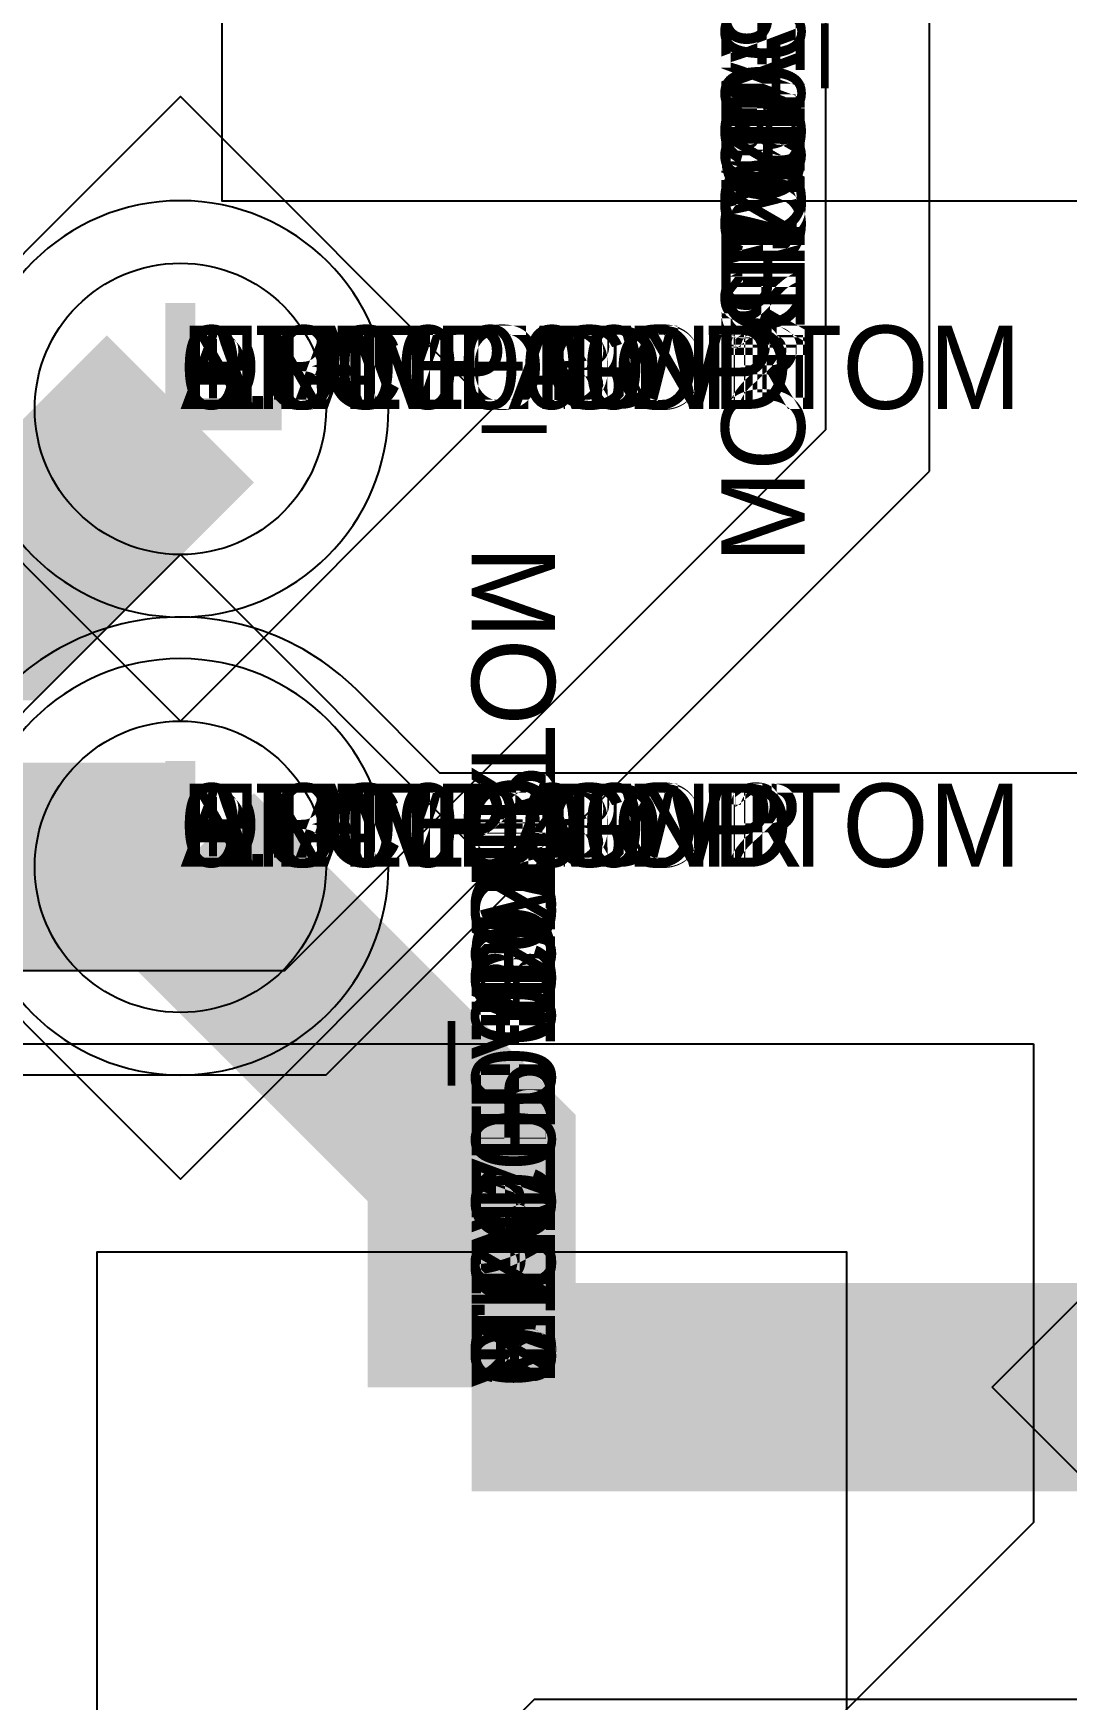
# Model space of a CAD drawing. Extents: x 0 to 323, y 0 to 320.
# Drawn here: x 62.447 to 64.929, y 16.699 to 20.702 of the extents above; entities that cross this region are included whole.
import ezdxf
from ezdxf.enums import TextEntityAlignment as Align

# ---------------------------------------------------------------- set-up
doc = ezdxf.new("R2010")
doc.units = 0
doc.header["$MEASUREMENT"] = 0
doc.layers.get('0').update_dxf_attribs({"linetype": 'CONTINUOUS'})
for name, color, linetype in [('CDN_FIGURES', 7, 'CONTINUOUS'), ('ETCH_BOTTOM', 7, 'CONTINUOUS'), ('ETCH_GND', 3, 'CONTINUOUS'), ('ETCH_INT1', 4, 'CONTINUOUS'), ('ETCH_INT2', 5, 'CONTINUOUS'), ('ETCH_PWR', 6, 'CONTINUOUS'), ('ETCH_TOP', 2, 'CONTINUOUS'), ('MANUFACTURING_NCLEGEND-1-6', 8, 'CONTINUOUS'), ('PACKAGE_GEOMETRY_ASSEMBLY_TOP', 11, 'CONTINUOUS'), ('PACKAGE_GEOMETRY_PIN_NUMBER', 9, 'CONTINUOUS')]:
    doc.layers.add(name, color=color, linetype=linetype)

# ---------------------------------------------------------------- blocks, each defined once
blk = doc.blocks.new('PAD_INFO')
for tag in ['SHAPE_TYPE', 'PAD_HEIGHT', 'PAD_LAYER', 'PAD_TYPE', 'PAD_WIDTH']:
    blk.add_attdef(tag, (0, 0), '', height=0.2)
at = {"flags": 2}
blk.add_attdef('CDN_TYPE', (0, 0), '', height=0.2, dxfattribs=at)
blk = doc.blocks.new('DRILL_INFO')
at = {"flags": 2}
blk.add_attdef('CDN_TYPE', (0, 0), '', height=0.2, dxfattribs=at)
for tag in ['FSHAPE', 'FCHAR', 'DRILL_HEIGHT', 'DIAMETER', 'PLATED', 'DRILL_WIDTH']:
    blk.add_attdef(tag, (0, 0), '', height=0.2)
blk = doc.blocks.new('VIA0700X0300')
at = {"layer": 'ETCH_BOTTOM'}
blk.add_circle((0, 0), 0.35, dxfattribs=at)
at = {"layer": 'ETCH_GND'}
blk.add_circle((0, 0), 0.35, dxfattribs=at)
at = {"layer": 'ETCH_INT1'}
blk.add_circle((0, 0), 0.35, dxfattribs=at)
at = {"layer": 'ETCH_INT2'}
blk.add_circle((0, 0), 0.35, dxfattribs=at)
at = {"layer": 'ETCH_PWR'}
blk.add_circle((0, 0), 0.35, dxfattribs=at)
at = {"layer": 'ETCH_TOP'}
blk.add_circle((0, 0), 0.35, dxfattribs=at)
ref = blk.add_blockref('PAD_INFO', (0, 0))
ref.add_attrib('PAD_LAYER', 'ETCH_TOP', (0, 0), dxfattribs={"height": 0.2})
ref.add_attrib('SHAPE_TYPE', 'NULL', (0, 0), dxfattribs={"height": 0.2})
ref.add_attrib('PAD_TYPE', 'ANTIPAD', (0, 0), dxfattribs={"height": 0.2})
ref.add_attrib('PAD_WIDTH', '0.000000', (0, 0), dxfattribs={"height": 0.2})
ref.add_attrib('PAD_HEIGHT', '0.000000', (0, 0), dxfattribs={"height": 0.2})
ref = blk.add_blockref('PAD_INFO', (0, 0))
ref.add_attrib('PAD_LAYER', 'ETCH_GND', (0, 0), dxfattribs={"height": 0.2})
ref.add_attrib('SHAPE_TYPE', 'NULL', (0, 0), dxfattribs={"height": 0.2})
ref.add_attrib('PAD_TYPE', 'ANTIPAD', (0, 0), dxfattribs={"height": 0.2})
ref.add_attrib('PAD_WIDTH', '0.000000', (0, 0), dxfattribs={"height": 0.2})
ref.add_attrib('PAD_HEIGHT', '0.000000', (0, 0), dxfattribs={"height": 0.2})
ref = blk.add_blockref('PAD_INFO', (0, 0))
ref.add_attrib('PAD_LAYER', 'ETCH_INT1', (0, 0), dxfattribs={"height": 0.2})
ref.add_attrib('SHAPE_TYPE', 'NULL', (0, 0), dxfattribs={"height": 0.2})
ref.add_attrib('PAD_TYPE', 'ANTIPAD', (0, 0), dxfattribs={"height": 0.2})
ref.add_attrib('PAD_WIDTH', '0.000000', (0, 0), dxfattribs={"height": 0.2})
ref.add_attrib('PAD_HEIGHT', '0.000000', (0, 0), dxfattribs={"height": 0.2})
ref = blk.add_blockref('PAD_INFO', (0, 0))
ref.add_attrib('PAD_LAYER', 'ETCH_INT2', (0, 0), dxfattribs={"height": 0.2})
ref.add_attrib('SHAPE_TYPE', 'NULL', (0, 0), dxfattribs={"height": 0.2})
ref.add_attrib('PAD_TYPE', 'ANTIPAD', (0, 0), dxfattribs={"height": 0.2})
ref.add_attrib('PAD_WIDTH', '0.000000', (0, 0), dxfattribs={"height": 0.2})
ref.add_attrib('PAD_HEIGHT', '0.000000', (0, 0), dxfattribs={"height": 0.2})
ref = blk.add_blockref('PAD_INFO', (0, 0))
ref.add_attrib('PAD_LAYER', 'ETCH_PWR', (0, 0), dxfattribs={"height": 0.2})
ref.add_attrib('SHAPE_TYPE', 'NULL', (0, 0), dxfattribs={"height": 0.2})
ref.add_attrib('PAD_TYPE', 'ANTIPAD', (0, 0), dxfattribs={"height": 0.2})
ref.add_attrib('PAD_WIDTH', '0.000000', (0, 0), dxfattribs={"height": 0.2})
ref.add_attrib('PAD_HEIGHT', '0.000000', (0, 0), dxfattribs={"height": 0.2})
ref = blk.add_blockref('PAD_INFO', (0, 0))
ref.add_attrib('PAD_LAYER', 'ETCH_BOTTOM', (0, 0), dxfattribs={"height": 0.2})
ref.add_attrib('SHAPE_TYPE', 'NULL', (0, 0), dxfattribs={"height": 0.2})
ref.add_attrib('PAD_TYPE', 'ANTIPAD', (0, 0), dxfattribs={"height": 0.2})
ref.add_attrib('PAD_WIDTH', '0.000000', (0, 0), dxfattribs={"height": 0.2})
ref.add_attrib('PAD_HEIGHT', '0.000000', (0, 0), dxfattribs={"height": 0.2})
ref = blk.add_blockref('PAD_INFO', (0, 0))
ref.add_attrib('PAD_LAYER', 'ETCH_TOP', (0, 0), dxfattribs={"height": 0.2})
ref.add_attrib('SHAPE_TYPE', 'NULL', (0, 0), dxfattribs={"height": 0.2})
ref.add_attrib('PAD_TYPE', 'THERMAL', (0, 0), dxfattribs={"height": 0.2})
ref.add_attrib('PAD_WIDTH', '0.000000', (0, 0), dxfattribs={"height": 0.2})
ref.add_attrib('PAD_HEIGHT', '0.000000', (0, 0), dxfattribs={"height": 0.2})
ref = blk.add_blockref('PAD_INFO', (0, 0))
ref.add_attrib('PAD_LAYER', 'ETCH_GND', (0, 0), dxfattribs={"height": 0.2})
ref.add_attrib('SHAPE_TYPE', 'NULL', (0, 0), dxfattribs={"height": 0.2})
ref.add_attrib('PAD_TYPE', 'THERMAL', (0, 0), dxfattribs={"height": 0.2})
ref.add_attrib('PAD_WIDTH', '0.000000', (0, 0), dxfattribs={"height": 0.2})
ref.add_attrib('PAD_HEIGHT', '0.000000', (0, 0), dxfattribs={"height": 0.2})
ref = blk.add_blockref('PAD_INFO', (0, 0))
ref.add_attrib('PAD_LAYER', 'ETCH_INT1', (0, 0), dxfattribs={"height": 0.2})
ref.add_attrib('SHAPE_TYPE', 'NULL', (0, 0), dxfattribs={"height": 0.2})
ref.add_attrib('PAD_TYPE', 'THERMAL', (0, 0), dxfattribs={"height": 0.2})
ref.add_attrib('PAD_WIDTH', '0.000000', (0, 0), dxfattribs={"height": 0.2})
ref.add_attrib('PAD_HEIGHT', '0.000000', (0, 0), dxfattribs={"height": 0.2})
ref = blk.add_blockref('PAD_INFO', (0, 0))
ref.add_attrib('PAD_LAYER', 'ETCH_INT2', (0, 0), dxfattribs={"height": 0.2})
ref.add_attrib('SHAPE_TYPE', 'NULL', (0, 0), dxfattribs={"height": 0.2})
ref.add_attrib('PAD_TYPE', 'THERMAL', (0, 0), dxfattribs={"height": 0.2})
ref.add_attrib('PAD_WIDTH', '0.000000', (0, 0), dxfattribs={"height": 0.2})
ref.add_attrib('PAD_HEIGHT', '0.000000', (0, 0), dxfattribs={"height": 0.2})
ref = blk.add_blockref('PAD_INFO', (0, 0))
ref.add_attrib('PAD_LAYER', 'ETCH_PWR', (0, 0), dxfattribs={"height": 0.2})
ref.add_attrib('SHAPE_TYPE', 'NULL', (0, 0), dxfattribs={"height": 0.2})
ref.add_attrib('PAD_TYPE', 'THERMAL', (0, 0), dxfattribs={"height": 0.2})
ref.add_attrib('PAD_WIDTH', '0.000000', (0, 0), dxfattribs={"height": 0.2})
ref.add_attrib('PAD_HEIGHT', '0.000000', (0, 0), dxfattribs={"height": 0.2})
ref = blk.add_blockref('PAD_INFO', (0, 0))
ref.add_attrib('PAD_LAYER', 'ETCH_BOTTOM', (0, 0), dxfattribs={"height": 0.2})
ref.add_attrib('SHAPE_TYPE', 'NULL', (0, 0), dxfattribs={"height": 0.2})
ref.add_attrib('PAD_TYPE', 'THERMAL', (0, 0), dxfattribs={"height": 0.2})
ref.add_attrib('PAD_WIDTH', '0.000000', (0, 0), dxfattribs={"height": 0.2})
ref.add_attrib('PAD_HEIGHT', '0.000000', (0, 0), dxfattribs={"height": 0.2})
ref = blk.add_blockref('PAD_INFO', (0, 0))
ref.add_attrib('PAD_LAYER', 'ETCH_TOP', (0, 0), dxfattribs={"height": 0.2})
ref.add_attrib('SHAPE_TYPE', 'CIRCLE', (0, 0), dxfattribs={"height": 0.2})
ref.add_attrib('PAD_TYPE', 'REGULAR', (0, 0), dxfattribs={"height": 0.2})
ref.add_attrib('PAD_WIDTH', '0.700000', (0, 0), dxfattribs={"height": 0.2})
ref.add_attrib('PAD_HEIGHT', '0.700000', (0, 0), dxfattribs={"height": 0.2})
ref = blk.add_blockref('PAD_INFO', (0, 0))
ref.add_attrib('PAD_LAYER', 'ETCH_GND', (0, 0), dxfattribs={"height": 0.2})
ref.add_attrib('SHAPE_TYPE', 'CIRCLE', (0, 0), dxfattribs={"height": 0.2})
ref.add_attrib('PAD_TYPE', 'REGULAR', (0, 0), dxfattribs={"height": 0.2})
ref.add_attrib('PAD_WIDTH', '0.700000', (0, 0), dxfattribs={"height": 0.2})
ref.add_attrib('PAD_HEIGHT', '0.700000', (0, 0), dxfattribs={"height": 0.2})
ref = blk.add_blockref('PAD_INFO', (0, 0))
ref.add_attrib('PAD_LAYER', 'ETCH_INT1', (0, 0), dxfattribs={"height": 0.2})
ref.add_attrib('SHAPE_TYPE', 'CIRCLE', (0, 0), dxfattribs={"height": 0.2})
ref.add_attrib('PAD_TYPE', 'REGULAR', (0, 0), dxfattribs={"height": 0.2})
ref.add_attrib('PAD_WIDTH', '0.700000', (0, 0), dxfattribs={"height": 0.2})
ref.add_attrib('PAD_HEIGHT', '0.700000', (0, 0), dxfattribs={"height": 0.2})
ref = blk.add_blockref('PAD_INFO', (0, 0))
ref.add_attrib('PAD_LAYER', 'ETCH_INT2', (0, 0), dxfattribs={"height": 0.2})
ref.add_attrib('SHAPE_TYPE', 'CIRCLE', (0, 0), dxfattribs={"height": 0.2})
ref.add_attrib('PAD_TYPE', 'REGULAR', (0, 0), dxfattribs={"height": 0.2})
ref.add_attrib('PAD_WIDTH', '0.700000', (0, 0), dxfattribs={"height": 0.2})
ref.add_attrib('PAD_HEIGHT', '0.700000', (0, 0), dxfattribs={"height": 0.2})
ref = blk.add_blockref('PAD_INFO', (0, 0))
ref.add_attrib('PAD_LAYER', 'ETCH_PWR', (0, 0), dxfattribs={"height": 0.2})
ref.add_attrib('SHAPE_TYPE', 'CIRCLE', (0, 0), dxfattribs={"height": 0.2})
ref.add_attrib('PAD_TYPE', 'REGULAR', (0, 0), dxfattribs={"height": 0.2})
ref.add_attrib('PAD_WIDTH', '0.700000', (0, 0), dxfattribs={"height": 0.2})
ref.add_attrib('PAD_HEIGHT', '0.700000', (0, 0), dxfattribs={"height": 0.2})
ref = blk.add_blockref('PAD_INFO', (0, 0))
ref.add_attrib('PAD_LAYER', 'ETCH_BOTTOM', (0, 0), dxfattribs={"height": 0.2})
ref.add_attrib('SHAPE_TYPE', 'CIRCLE', (0, 0), dxfattribs={"height": 0.2})
ref.add_attrib('PAD_TYPE', 'REGULAR', (0, 0), dxfattribs={"height": 0.2})
ref.add_attrib('PAD_WIDTH', '0.700000', (0, 0), dxfattribs={"height": 0.2})
ref.add_attrib('PAD_HEIGHT', '0.700000', (0, 0), dxfattribs={"height": 0.2})
ref = blk.add_blockref('DRILL_INFO', (0, 0))
ref.add_attrib('DIAMETER', '0.300000', (0, 0), dxfattribs={"height": 0.2})
ref.add_attrib('PLATED', 'PLATED', (0, 0), dxfattribs={"height": 0.2})
ref.add_attrib('FSHAPE', 'DIAMOND', (0, 0), dxfattribs={"height": 0.2})
ref.add_attrib('FCHAR', '+', (0, 0), dxfattribs={"height": 0.2})
ref.add_attrib('DRILL_WIDTH', '1.500000', (0, 0), dxfattribs={"height": 0.2})
ref.add_attrib('DRILL_HEIGHT', '1.500000', (0, 0), dxfattribs={"height": 0.2})
for tag in ['CDN_TYPE', 'PIN']:
    blk.add_attdef(tag, (0, 0), '', height=0.2)
at = {"flags": 2}
for tag in ['PSTKNAME', 'BBV']:
    blk.add_attdef(tag, (0, 0), '', height=0.2, dxfattribs=at)
blk = doc.blocks.new('FIGURE_DIAMOND')
at = {"layer": 'CDN_FIGURES'}
blk.add_lwpolyline([(-0.5, 0), (0, 0.5), (0.5, 0), (0, -0.5)], close=True, dxfattribs=at)
blk = doc.blocks.new('RC1650X2700TS_C1')
at = {"layer": 'ETCH_TOP'}
blk.add_lwpolyline([(0.825, 1.35), (-0.325, 1.35), (-0.825, 0.85), (-0.825, -1.35), (0.825, -1.35)], close=True, dxfattribs=at)
ref = blk.add_blockref('PAD_INFO', (0, 0))
ref.add_attrib('PAD_LAYER', 'ETCH_TOP', (0, 0), dxfattribs={"height": 0.2})
ref.add_attrib('SHAPE_TYPE', 'NULL', (0, 0), dxfattribs={"height": 0.2})
ref.add_attrib('PAD_TYPE', 'ANTIPAD', (0, 0), dxfattribs={"height": 0.2})
ref.add_attrib('PAD_WIDTH', '0.000000', (0, 0), dxfattribs={"height": 0.2})
ref.add_attrib('PAD_HEIGHT', '0.000000', (0, 0), dxfattribs={"height": 0.2})
ref = blk.add_blockref('PAD_INFO', (0, 0))
ref.add_attrib('PAD_LAYER', 'ETCH_GND', (0, 0), dxfattribs={"height": 0.2})
ref.add_attrib('SHAPE_TYPE', 'NULL', (0, 0), dxfattribs={"height": 0.2})
ref.add_attrib('PAD_TYPE', 'ANTIPAD', (0, 0), dxfattribs={"height": 0.2})
ref.add_attrib('PAD_WIDTH', '0.000000', (0, 0), dxfattribs={"height": 0.2})
ref.add_attrib('PAD_HEIGHT', '0.000000', (0, 0), dxfattribs={"height": 0.2})
ref = blk.add_blockref('PAD_INFO', (0, 0))
ref.add_attrib('PAD_LAYER', 'ETCH_INT1', (0, 0), dxfattribs={"height": 0.2})
ref.add_attrib('SHAPE_TYPE', 'NULL', (0, 0), dxfattribs={"height": 0.2})
ref.add_attrib('PAD_TYPE', 'ANTIPAD', (0, 0), dxfattribs={"height": 0.2})
ref.add_attrib('PAD_WIDTH', '0.000000', (0, 0), dxfattribs={"height": 0.2})
ref.add_attrib('PAD_HEIGHT', '0.000000', (0, 0), dxfattribs={"height": 0.2})
ref = blk.add_blockref('PAD_INFO', (0, 0))
ref.add_attrib('PAD_LAYER', 'ETCH_INT2', (0, 0), dxfattribs={"height": 0.2})
ref.add_attrib('SHAPE_TYPE', 'NULL', (0, 0), dxfattribs={"height": 0.2})
ref.add_attrib('PAD_TYPE', 'ANTIPAD', (0, 0), dxfattribs={"height": 0.2})
ref.add_attrib('PAD_WIDTH', '0.000000', (0, 0), dxfattribs={"height": 0.2})
ref.add_attrib('PAD_HEIGHT', '0.000000', (0, 0), dxfattribs={"height": 0.2})
ref = blk.add_blockref('PAD_INFO', (0, 0))
ref.add_attrib('PAD_LAYER', 'ETCH_PWR', (0, 0), dxfattribs={"height": 0.2})
ref.add_attrib('SHAPE_TYPE', 'NULL', (0, 0), dxfattribs={"height": 0.2})
ref.add_attrib('PAD_TYPE', 'ANTIPAD', (0, 0), dxfattribs={"height": 0.2})
ref.add_attrib('PAD_WIDTH', '0.000000', (0, 0), dxfattribs={"height": 0.2})
ref.add_attrib('PAD_HEIGHT', '0.000000', (0, 0), dxfattribs={"height": 0.2})
ref = blk.add_blockref('PAD_INFO', (0, 0))
ref.add_attrib('PAD_LAYER', 'ETCH_BOTTOM', (0, 0), dxfattribs={"height": 0.2})
ref.add_attrib('SHAPE_TYPE', 'NULL', (0, 0), dxfattribs={"height": 0.2})
ref.add_attrib('PAD_TYPE', 'ANTIPAD', (0, 0), dxfattribs={"height": 0.2})
ref.add_attrib('PAD_WIDTH', '0.000000', (0, 0), dxfattribs={"height": 0.2})
ref.add_attrib('PAD_HEIGHT', '0.000000', (0, 0), dxfattribs={"height": 0.2})
ref = blk.add_blockref('PAD_INFO', (0, 0))
ref.add_attrib('PAD_LAYER', 'ETCH_TOP', (0, 0), dxfattribs={"height": 0.2})
ref.add_attrib('SHAPE_TYPE', 'NULL', (0, 0), dxfattribs={"height": 0.2})
ref.add_attrib('PAD_TYPE', 'THERMAL', (0, 0), dxfattribs={"height": 0.2})
ref.add_attrib('PAD_WIDTH', '0.000000', (0, 0), dxfattribs={"height": 0.2})
ref.add_attrib('PAD_HEIGHT', '0.000000', (0, 0), dxfattribs={"height": 0.2})
ref = blk.add_blockref('PAD_INFO', (0, 0))
ref.add_attrib('PAD_LAYER', 'ETCH_GND', (0, 0), dxfattribs={"height": 0.2})
ref.add_attrib('SHAPE_TYPE', 'NULL', (0, 0), dxfattribs={"height": 0.2})
ref.add_attrib('PAD_TYPE', 'THERMAL', (0, 0), dxfattribs={"height": 0.2})
ref.add_attrib('PAD_WIDTH', '0.000000', (0, 0), dxfattribs={"height": 0.2})
ref.add_attrib('PAD_HEIGHT', '0.000000', (0, 0), dxfattribs={"height": 0.2})
ref = blk.add_blockref('PAD_INFO', (0, 0))
ref.add_attrib('PAD_LAYER', 'ETCH_INT1', (0, 0), dxfattribs={"height": 0.2})
ref.add_attrib('SHAPE_TYPE', 'NULL', (0, 0), dxfattribs={"height": 0.2})
ref.add_attrib('PAD_TYPE', 'THERMAL', (0, 0), dxfattribs={"height": 0.2})
ref.add_attrib('PAD_WIDTH', '0.000000', (0, 0), dxfattribs={"height": 0.2})
ref.add_attrib('PAD_HEIGHT', '0.000000', (0, 0), dxfattribs={"height": 0.2})
ref = blk.add_blockref('PAD_INFO', (0, 0))
ref.add_attrib('PAD_LAYER', 'ETCH_INT2', (0, 0), dxfattribs={"height": 0.2})
ref.add_attrib('SHAPE_TYPE', 'NULL', (0, 0), dxfattribs={"height": 0.2})
ref.add_attrib('PAD_TYPE', 'THERMAL', (0, 0), dxfattribs={"height": 0.2})
ref.add_attrib('PAD_WIDTH', '0.000000', (0, 0), dxfattribs={"height": 0.2})
ref.add_attrib('PAD_HEIGHT', '0.000000', (0, 0), dxfattribs={"height": 0.2})
ref = blk.add_blockref('PAD_INFO', (0, 0))
ref.add_attrib('PAD_LAYER', 'ETCH_PWR', (0, 0), dxfattribs={"height": 0.2})
ref.add_attrib('SHAPE_TYPE', 'NULL', (0, 0), dxfattribs={"height": 0.2})
ref.add_attrib('PAD_TYPE', 'THERMAL', (0, 0), dxfattribs={"height": 0.2})
ref.add_attrib('PAD_WIDTH', '0.000000', (0, 0), dxfattribs={"height": 0.2})
ref.add_attrib('PAD_HEIGHT', '0.000000', (0, 0), dxfattribs={"height": 0.2})
ref = blk.add_blockref('PAD_INFO', (0, 0))
ref.add_attrib('PAD_LAYER', 'ETCH_BOTTOM', (0, 0), dxfattribs={"height": 0.2})
ref.add_attrib('SHAPE_TYPE', 'NULL', (0, 0), dxfattribs={"height": 0.2})
ref.add_attrib('PAD_TYPE', 'THERMAL', (0, 0), dxfattribs={"height": 0.2})
ref.add_attrib('PAD_WIDTH', '0.000000', (0, 0), dxfattribs={"height": 0.2})
ref.add_attrib('PAD_HEIGHT', '0.000000', (0, 0), dxfattribs={"height": 0.2})
ref = blk.add_blockref('PAD_INFO', (0, 0))
ref.add_attrib('PAD_LAYER', 'ETCH_GND', (0, 0), dxfattribs={"height": 0.2})
ref.add_attrib('SHAPE_TYPE', 'NULL', (0, 0), dxfattribs={"height": 0.2})
ref.add_attrib('PAD_TYPE', 'REGULAR', (0, 0), dxfattribs={"height": 0.2})
ref.add_attrib('PAD_WIDTH', '0.000000', (0, 0), dxfattribs={"height": 0.2})
ref.add_attrib('PAD_HEIGHT', '0.000000', (0, 0), dxfattribs={"height": 0.2})
ref = blk.add_blockref('PAD_INFO', (0, 0))
ref.add_attrib('PAD_LAYER', 'ETCH_INT1', (0, 0), dxfattribs={"height": 0.2})
ref.add_attrib('SHAPE_TYPE', 'NULL', (0, 0), dxfattribs={"height": 0.2})
ref.add_attrib('PAD_TYPE', 'REGULAR', (0, 0), dxfattribs={"height": 0.2})
ref.add_attrib('PAD_WIDTH', '0.000000', (0, 0), dxfattribs={"height": 0.2})
ref.add_attrib('PAD_HEIGHT', '0.000000', (0, 0), dxfattribs={"height": 0.2})
ref = blk.add_blockref('PAD_INFO', (0, 0))
ref.add_attrib('PAD_LAYER', 'ETCH_INT2', (0, 0), dxfattribs={"height": 0.2})
ref.add_attrib('SHAPE_TYPE', 'NULL', (0, 0), dxfattribs={"height": 0.2})
ref.add_attrib('PAD_TYPE', 'REGULAR', (0, 0), dxfattribs={"height": 0.2})
ref.add_attrib('PAD_WIDTH', '0.000000', (0, 0), dxfattribs={"height": 0.2})
ref.add_attrib('PAD_HEIGHT', '0.000000', (0, 0), dxfattribs={"height": 0.2})
ref = blk.add_blockref('PAD_INFO', (0, 0))
ref.add_attrib('PAD_LAYER', 'ETCH_PWR', (0, 0), dxfattribs={"height": 0.2})
ref.add_attrib('SHAPE_TYPE', 'NULL', (0, 0), dxfattribs={"height": 0.2})
ref.add_attrib('PAD_TYPE', 'REGULAR', (0, 0), dxfattribs={"height": 0.2})
ref.add_attrib('PAD_WIDTH', '0.000000', (0, 0), dxfattribs={"height": 0.2})
ref.add_attrib('PAD_HEIGHT', '0.000000', (0, 0), dxfattribs={"height": 0.2})
ref = blk.add_blockref('PAD_INFO', (0, 0))
ref.add_attrib('PAD_LAYER', 'ETCH_BOTTOM', (0, 0), dxfattribs={"height": 0.2})
ref.add_attrib('SHAPE_TYPE', 'NULL', (0, 0), dxfattribs={"height": 0.2})
ref.add_attrib('PAD_TYPE', 'REGULAR', (0, 0), dxfattribs={"height": 0.2})
ref.add_attrib('PAD_WIDTH', '0.000000', (0, 0), dxfattribs={"height": 0.2})
ref.add_attrib('PAD_HEIGHT', '0.000000', (0, 0), dxfattribs={"height": 0.2})
ref = blk.add_blockref('DRILL_INFO', (0, 0))
ref.add_attrib('DIAMETER', '0.000000', (0, 0), dxfattribs={"height": 0.2})
ref.add_attrib('PLATED', 'PLATED', (0, 0), dxfattribs={"height": 0.2})
ref.add_attrib('FSHAPE', 'NULL', (0, 0), dxfattribs={"height": 0.2})
ref.add_attrib('DRILL_WIDTH', '0.000000', (0, 0), dxfattribs={"height": 0.2})
ref.add_attrib('DRILL_HEIGHT', '0.000000', (0, 0), dxfattribs={"height": 0.2})
ref = blk.add_blockref('PAD_INFO', (0, 0))
ref.add_attrib('PAD_LAYER', 'ETCH_TOP', (0, 0), dxfattribs={"height": 0.2})
ref.add_attrib('SHAPE_TYPE', 'SHAPE', (0, 0), dxfattribs={"height": 0.2})
ref.add_attrib('PAD_TYPE', 'REGULAR', (0, 0), dxfattribs={"height": 0.2})
ref.add_attrib('PAD_WIDTH', '1.650000', (0, 0), dxfattribs={"height": 0.2})
ref.add_attrib('PAD_HEIGHT', '2.700000', (0, 0), dxfattribs={"height": 0.2})
for tag in ['CDN_TYPE', 'PIN']:
    blk.add_attdef(tag, (0, 0), '', height=0.2)
at = {"flags": 2}
for tag in ['PSTKNAME', 'BBV']:
    blk.add_attdef(tag, (0, 0), '', height=0.2, dxfattribs=at)
blk = doc.blocks.new('F94')
at = {"layer": 'PACKAGE_GEOMETRY_ASSEMBLY_TOP'}
blk.add_lwpolyline([(-0.325, -0.9), (3.075, -0.9), (3.075, 0.9), (-0.325, 0.9)], close=True, dxfattribs=at)
at = {"layer": 'ETCH_TOP'}
blk.add_blockref('RC1650X2700TS_C1', (2.75, 0), dxfattribs=at)
at = {"flags": 2}
for tag in ['SYMBOL_TYPE', 'CDN_TYPE', 'REFDES']:
    blk.add_attdef(tag, (0, 0), '', height=0.2, dxfattribs=at)
blk = doc.blocks.new('RC1000X1500TS')
at = {"layer": 'ETCH_TOP'}
blk.add_lwpolyline([(-0.5, -0.75), (-0.5, 0.75), (0.5, 0.75), (0.5, -0.75)], close=True, dxfattribs=at)
ref = blk.add_blockref('PAD_INFO', (0, 0))
ref.add_attrib('PAD_LAYER', 'ETCH_TOP', (0, 0), dxfattribs={"height": 0.2})
ref.add_attrib('SHAPE_TYPE', 'NULL', (0, 0), dxfattribs={"height": 0.2})
ref.add_attrib('PAD_TYPE', 'ANTIPAD', (0, 0), dxfattribs={"height": 0.2})
ref.add_attrib('PAD_WIDTH', '0.000000', (0, 0), dxfattribs={"height": 0.2})
ref.add_attrib('PAD_HEIGHT', '0.000000', (0, 0), dxfattribs={"height": 0.2})
ref = blk.add_blockref('PAD_INFO', (0, 0))
ref.add_attrib('PAD_LAYER', 'ETCH_GND', (0, 0), dxfattribs={"height": 0.2})
ref.add_attrib('SHAPE_TYPE', 'NULL', (0, 0), dxfattribs={"height": 0.2})
ref.add_attrib('PAD_TYPE', 'ANTIPAD', (0, 0), dxfattribs={"height": 0.2})
ref.add_attrib('PAD_WIDTH', '0.000000', (0, 0), dxfattribs={"height": 0.2})
ref.add_attrib('PAD_HEIGHT', '0.000000', (0, 0), dxfattribs={"height": 0.2})
ref = blk.add_blockref('PAD_INFO', (0, 0))
ref.add_attrib('PAD_LAYER', 'ETCH_INT1', (0, 0), dxfattribs={"height": 0.2})
ref.add_attrib('SHAPE_TYPE', 'NULL', (0, 0), dxfattribs={"height": 0.2})
ref.add_attrib('PAD_TYPE', 'ANTIPAD', (0, 0), dxfattribs={"height": 0.2})
ref.add_attrib('PAD_WIDTH', '0.000000', (0, 0), dxfattribs={"height": 0.2})
ref.add_attrib('PAD_HEIGHT', '0.000000', (0, 0), dxfattribs={"height": 0.2})
ref = blk.add_blockref('PAD_INFO', (0, 0))
ref.add_attrib('PAD_LAYER', 'ETCH_INT2', (0, 0), dxfattribs={"height": 0.2})
ref.add_attrib('SHAPE_TYPE', 'NULL', (0, 0), dxfattribs={"height": 0.2})
ref.add_attrib('PAD_TYPE', 'ANTIPAD', (0, 0), dxfattribs={"height": 0.2})
ref.add_attrib('PAD_WIDTH', '0.000000', (0, 0), dxfattribs={"height": 0.2})
ref.add_attrib('PAD_HEIGHT', '0.000000', (0, 0), dxfattribs={"height": 0.2})
ref = blk.add_blockref('PAD_INFO', (0, 0))
ref.add_attrib('PAD_LAYER', 'ETCH_PWR', (0, 0), dxfattribs={"height": 0.2})
ref.add_attrib('SHAPE_TYPE', 'NULL', (0, 0), dxfattribs={"height": 0.2})
ref.add_attrib('PAD_TYPE', 'ANTIPAD', (0, 0), dxfattribs={"height": 0.2})
ref.add_attrib('PAD_WIDTH', '0.000000', (0, 0), dxfattribs={"height": 0.2})
ref.add_attrib('PAD_HEIGHT', '0.000000', (0, 0), dxfattribs={"height": 0.2})
ref = blk.add_blockref('PAD_INFO', (0, 0))
ref.add_attrib('PAD_LAYER', 'ETCH_BOTTOM', (0, 0), dxfattribs={"height": 0.2})
ref.add_attrib('SHAPE_TYPE', 'NULL', (0, 0), dxfattribs={"height": 0.2})
ref.add_attrib('PAD_TYPE', 'ANTIPAD', (0, 0), dxfattribs={"height": 0.2})
ref.add_attrib('PAD_WIDTH', '0.000000', (0, 0), dxfattribs={"height": 0.2})
ref.add_attrib('PAD_HEIGHT', '0.000000', (0, 0), dxfattribs={"height": 0.2})
ref = blk.add_blockref('PAD_INFO', (0, 0))
ref.add_attrib('PAD_LAYER', 'ETCH_TOP', (0, 0), dxfattribs={"height": 0.2})
ref.add_attrib('SHAPE_TYPE', 'NULL', (0, 0), dxfattribs={"height": 0.2})
ref.add_attrib('PAD_TYPE', 'THERMAL', (0, 0), dxfattribs={"height": 0.2})
ref.add_attrib('PAD_WIDTH', '0.000000', (0, 0), dxfattribs={"height": 0.2})
ref.add_attrib('PAD_HEIGHT', '0.000000', (0, 0), dxfattribs={"height": 0.2})
ref = blk.add_blockref('PAD_INFO', (0, 0))
ref.add_attrib('PAD_LAYER', 'ETCH_GND', (0, 0), dxfattribs={"height": 0.2})
ref.add_attrib('SHAPE_TYPE', 'NULL', (0, 0), dxfattribs={"height": 0.2})
ref.add_attrib('PAD_TYPE', 'THERMAL', (0, 0), dxfattribs={"height": 0.2})
ref.add_attrib('PAD_WIDTH', '0.000000', (0, 0), dxfattribs={"height": 0.2})
ref.add_attrib('PAD_HEIGHT', '0.000000', (0, 0), dxfattribs={"height": 0.2})
ref = blk.add_blockref('PAD_INFO', (0, 0))
ref.add_attrib('PAD_LAYER', 'ETCH_INT1', (0, 0), dxfattribs={"height": 0.2})
ref.add_attrib('SHAPE_TYPE', 'NULL', (0, 0), dxfattribs={"height": 0.2})
ref.add_attrib('PAD_TYPE', 'THERMAL', (0, 0), dxfattribs={"height": 0.2})
ref.add_attrib('PAD_WIDTH', '0.000000', (0, 0), dxfattribs={"height": 0.2})
ref.add_attrib('PAD_HEIGHT', '0.000000', (0, 0), dxfattribs={"height": 0.2})
ref = blk.add_blockref('PAD_INFO', (0, 0))
ref.add_attrib('PAD_LAYER', 'ETCH_INT2', (0, 0), dxfattribs={"height": 0.2})
ref.add_attrib('SHAPE_TYPE', 'NULL', (0, 0), dxfattribs={"height": 0.2})
ref.add_attrib('PAD_TYPE', 'THERMAL', (0, 0), dxfattribs={"height": 0.2})
ref.add_attrib('PAD_WIDTH', '0.000000', (0, 0), dxfattribs={"height": 0.2})
ref.add_attrib('PAD_HEIGHT', '0.000000', (0, 0), dxfattribs={"height": 0.2})
ref = blk.add_blockref('PAD_INFO', (0, 0))
ref.add_attrib('PAD_LAYER', 'ETCH_PWR', (0, 0), dxfattribs={"height": 0.2})
ref.add_attrib('SHAPE_TYPE', 'NULL', (0, 0), dxfattribs={"height": 0.2})
ref.add_attrib('PAD_TYPE', 'THERMAL', (0, 0), dxfattribs={"height": 0.2})
ref.add_attrib('PAD_WIDTH', '0.000000', (0, 0), dxfattribs={"height": 0.2})
ref.add_attrib('PAD_HEIGHT', '0.000000', (0, 0), dxfattribs={"height": 0.2})
ref = blk.add_blockref('PAD_INFO', (0, 0))
ref.add_attrib('PAD_LAYER', 'ETCH_BOTTOM', (0, 0), dxfattribs={"height": 0.2})
ref.add_attrib('SHAPE_TYPE', 'NULL', (0, 0), dxfattribs={"height": 0.2})
ref.add_attrib('PAD_TYPE', 'THERMAL', (0, 0), dxfattribs={"height": 0.2})
ref.add_attrib('PAD_WIDTH', '0.000000', (0, 0), dxfattribs={"height": 0.2})
ref.add_attrib('PAD_HEIGHT', '0.000000', (0, 0), dxfattribs={"height": 0.2})
ref = blk.add_blockref('PAD_INFO', (0, 0))
ref.add_attrib('PAD_LAYER', 'ETCH_GND', (0, 0), dxfattribs={"height": 0.2})
ref.add_attrib('SHAPE_TYPE', 'NULL', (0, 0), dxfattribs={"height": 0.2})
ref.add_attrib('PAD_TYPE', 'REGULAR', (0, 0), dxfattribs={"height": 0.2})
ref.add_attrib('PAD_WIDTH', '0.000000', (0, 0), dxfattribs={"height": 0.2})
ref.add_attrib('PAD_HEIGHT', '0.000000', (0, 0), dxfattribs={"height": 0.2})
ref = blk.add_blockref('PAD_INFO', (0, 0))
ref.add_attrib('PAD_LAYER', 'ETCH_INT1', (0, 0), dxfattribs={"height": 0.2})
ref.add_attrib('SHAPE_TYPE', 'NULL', (0, 0), dxfattribs={"height": 0.2})
ref.add_attrib('PAD_TYPE', 'REGULAR', (0, 0), dxfattribs={"height": 0.2})
ref.add_attrib('PAD_WIDTH', '0.000000', (0, 0), dxfattribs={"height": 0.2})
ref.add_attrib('PAD_HEIGHT', '0.000000', (0, 0), dxfattribs={"height": 0.2})
ref = blk.add_blockref('PAD_INFO', (0, 0))
ref.add_attrib('PAD_LAYER', 'ETCH_INT2', (0, 0), dxfattribs={"height": 0.2})
ref.add_attrib('SHAPE_TYPE', 'NULL', (0, 0), dxfattribs={"height": 0.2})
ref.add_attrib('PAD_TYPE', 'REGULAR', (0, 0), dxfattribs={"height": 0.2})
ref.add_attrib('PAD_WIDTH', '0.000000', (0, 0), dxfattribs={"height": 0.2})
ref.add_attrib('PAD_HEIGHT', '0.000000', (0, 0), dxfattribs={"height": 0.2})
ref = blk.add_blockref('PAD_INFO', (0, 0))
ref.add_attrib('PAD_LAYER', 'ETCH_PWR', (0, 0), dxfattribs={"height": 0.2})
ref.add_attrib('SHAPE_TYPE', 'NULL', (0, 0), dxfattribs={"height": 0.2})
ref.add_attrib('PAD_TYPE', 'REGULAR', (0, 0), dxfattribs={"height": 0.2})
ref.add_attrib('PAD_WIDTH', '0.000000', (0, 0), dxfattribs={"height": 0.2})
ref.add_attrib('PAD_HEIGHT', '0.000000', (0, 0), dxfattribs={"height": 0.2})
ref = blk.add_blockref('PAD_INFO', (0, 0))
ref.add_attrib('PAD_LAYER', 'ETCH_BOTTOM', (0, 0), dxfattribs={"height": 0.2})
ref.add_attrib('SHAPE_TYPE', 'NULL', (0, 0), dxfattribs={"height": 0.2})
ref.add_attrib('PAD_TYPE', 'REGULAR', (0, 0), dxfattribs={"height": 0.2})
ref.add_attrib('PAD_WIDTH', '0.000000', (0, 0), dxfattribs={"height": 0.2})
ref.add_attrib('PAD_HEIGHT', '0.000000', (0, 0), dxfattribs={"height": 0.2})
ref = blk.add_blockref('DRILL_INFO', (0, 0))
ref.add_attrib('DIAMETER', '0.000000', (0, 0), dxfattribs={"height": 0.2})
ref.add_attrib('PLATED', 'PLATED', (0, 0), dxfattribs={"height": 0.2})
ref.add_attrib('FSHAPE', 'NULL', (0, 0), dxfattribs={"height": 0.2})
ref.add_attrib('DRILL_WIDTH', '0.000000', (0, 0), dxfattribs={"height": 0.2})
ref.add_attrib('DRILL_HEIGHT', '0.000000', (0, 0), dxfattribs={"height": 0.2})
ref = blk.add_blockref('PAD_INFO', (0, 0))
ref.add_attrib('PAD_LAYER', 'ETCH_TOP', (0, 0), dxfattribs={"height": 0.2})
ref.add_attrib('SHAPE_TYPE', 'RECTANGLE', (0, 0), dxfattribs={"height": 0.2})
ref.add_attrib('PAD_TYPE', 'REGULAR', (0, 0), dxfattribs={"height": 0.2})
ref.add_attrib('PAD_WIDTH', '1.000000', (0, 0), dxfattribs={"height": 0.2})
ref.add_attrib('PAD_HEIGHT', '1.500000', (0, 0), dxfattribs={"height": 0.2})
for tag in ['CDN_TYPE', 'PIN']:
    blk.add_attdef(tag, (0, 0), '', height=0.2)
at = {"flags": 2}
for tag in ['PSTKNAME', 'BBV']:
    blk.add_attdef(tag, (0, 0), '', height=0.2, dxfattribs=at)
blk = doc.blocks.new('F56')
at = {"layer": 'ETCH_TOP'}
ref = blk.add_blockref('RC1000X1500TS', (1.75, 0), dxfattribs=at)
ref.add_attrib('CDN_TYPE', 'PIN', (0, 0), dxfattribs={"height": 0.2})
ref.add_attrib('PIN', '2', (0, 0), dxfattribs={"height": 0.2})
at = {"flags": 2}
for tag in ['SYMBOL_TYPE', 'CDN_TYPE', 'REFDES']:
    blk.add_attdef(tag, (0, 0), '', height=0.2, dxfattribs=at)

msp = doc.modelspace()

# ---------------------------------------------------------------- linework, layer by layer
at = {"layer": 'ETCH_BOTTOM'}
msp.add_lwpolyline([(62.8999, 20.8481), (62.8999, 20.2999), (65.7999, 20.2999), (65.7999, 19.3749), (69.5999, 19.3749)], dxfattribs=at)
for points, format in [([(70.8388, 17.8268), (65.3111, 12.2991, -0.668179), (65.138, 12.3708), (65.138, 13.2249), (65.5001, 13.2249), (65.5001, 15.2943), (65.138, 15.6564), (65.138, 16.24), (65.1292, 16.24, -0.668179), (65.0575, 16.4131), (65.494, 16.8496), (65.5143, 16.8501, 0.950307), (65.5468, 18.0483), (65.5001, 18.0519), (65.5001, 18.9251), (63.4236, 18.9251), (63.2243, 19.1243, 0.520154), (62.2565, 18.9543)], "xyb"), ([(63.5, 17.45, 0.5, 0.5, 0), (63.5, 18, 0.5, 0.5, 0), (62.8, 18.7, 0.5, 0.5, 0)], "xyseb"), ([(63.5, 17.45, 0.5, 0.5, 0), (65.5, 17.45, 0.5, 0.5, 0)], "xyseb")]:
    msp.add_lwpolyline(points, format=format, dxfattribs=at)
at = {"layer": 'ETCH_GND'}
msp.add_lwpolyline([(63.3001, 18.7, 1), (62.2999, 18.7, 1)], format="xyb", close=True, dxfattribs=at)
at = {"layer": 'ETCH_INT1'}
msp.add_lwpolyline([(63.3001, 19.8, 1), (62.2999, 19.8, 1)], format="xyb", close=True, dxfattribs=at)
msp.add_lwpolyline([(87.5527, 19.25), (69.55, 19.25), (67, 16.7), (63.65, 16.7), (62.55, 15.6), (62.55, 14.05), (60.6, 12.1), (52.3, 12.1), (51.7, 11.5), (45.8915, 11.5)], dxfattribs=at)
at = {"layer": 'ETCH_INT2'}
msp.add_lwpolyline([(63.3001, 18.7, 1), (62.2999, 18.7, 1)], format="xyb", close=True, dxfattribs=at)
at = {"layer": 'ETCH_PWR'}
for points in [[(188.75, 1.35), (58.65, 1.35), (58.65, 17.9), (58.8948, 18.1448), (58.9304, 18.1153, 0.415084), (59.6356, 18.1816), (59.6508, 18.2), (62.7949, 18.2, 0.0051), (62.8051, 18.2), (63.15, 18.2), (64.6, 19.65), (64.6, 24.1478), (64.646, 24.152, 0.91207), (64.646, 25.148), (64.6, 25.1522), (64.6, 25.7998), (64.6506, 25.7999, 0.998801), (64.6506, 26.8001), (64.6, 26.8002), (64.6, 29.65), (63.65, 30.6), (46.4, 30.6)], [(64.35, 24.216), (64.35, 19.75), (63.05, 18.45), (59.7502, 18.45), (59.7501, 18.5006, 0.998801), (58.7499, 18.5006), (58.7498, 18.45), (58.4, 18.45), (58.3, 18.55), (58.25, 18.5), (58.25, 15.5678, -0.516651), (58.1151, 15.4721, 1.409101), (58.1151, 14.5279, -0.516651), (58.25, 14.4322), (58.25, 1.3)]]:
    msp.add_lwpolyline(points, format="xyb", dxfattribs=at)
msp.add_lwpolyline([(62.8, 20.3001, 1), (62.8, 19.2999, 1)], format="xyb", close=True, dxfattribs=at)
at = {"layer": 'ETCH_TOP'}
for points in [[(61, 19.35, 0.5, 0.5, 0), (62.35, 19.35, 0.5, 0.5, 0), (62.8, 19.8, 0.5, 0.5, 0)], [(61, 18.7, 0.5, 0.5, 0), (62.8, 18.7, 0.5, 0.5, 0)]]:
    msp.add_lwpolyline(points, format="xyseb", dxfattribs=at)

# ---------------------------------------------------------------- block references
at = {"xscale": -1}
for name, p, rotation in [('F56', (64.3, 23.2), 90), ('F94', (63.5, 14.7), 270)]:
    msp.add_blockref(name, p, dxfattribs=dict(at, rotation=rotation))
at = {"layer": 'ETCH_TOP'}
for p in [(62.8, 19.8), (62.8, 18.7)]:
    msp.add_blockref('VIA0700X0300', p, dxfattribs=at)
at = {"layer": 'MANUFACTURING_NCLEGEND-1-6', "xscale": 1.5, "yscale": 1.5}
for p in [(62.8, 19.8), (62.8, 18.7), (65.5, 17.45)]:
    msp.add_blockref('FIGURE_DIAMOND', p, dxfattribs=at)

# ---------------------------------------------------------------- texts
at = {"layer": 'MANUFACTURING_NCLEGEND-1-6'}
for p in [(62.8, 19.8), (62.8, 18.7)]:
    msp.add_text('+', height=0.75, dxfattribs=at).set_placement(p, align=Align.MIDDLE_CENTER)
at = {"layer": 'PACKAGE_GEOMETRY_PIN_NUMBER', "text_generation_flag": 2, "width": 0.649606}
msp.add_text('2', height=0.508, rotation=270, dxfattribs=at).set_placement((63.5, 17.45), align=Align.CENTER)

doc.saveas('drawing.dxf')
